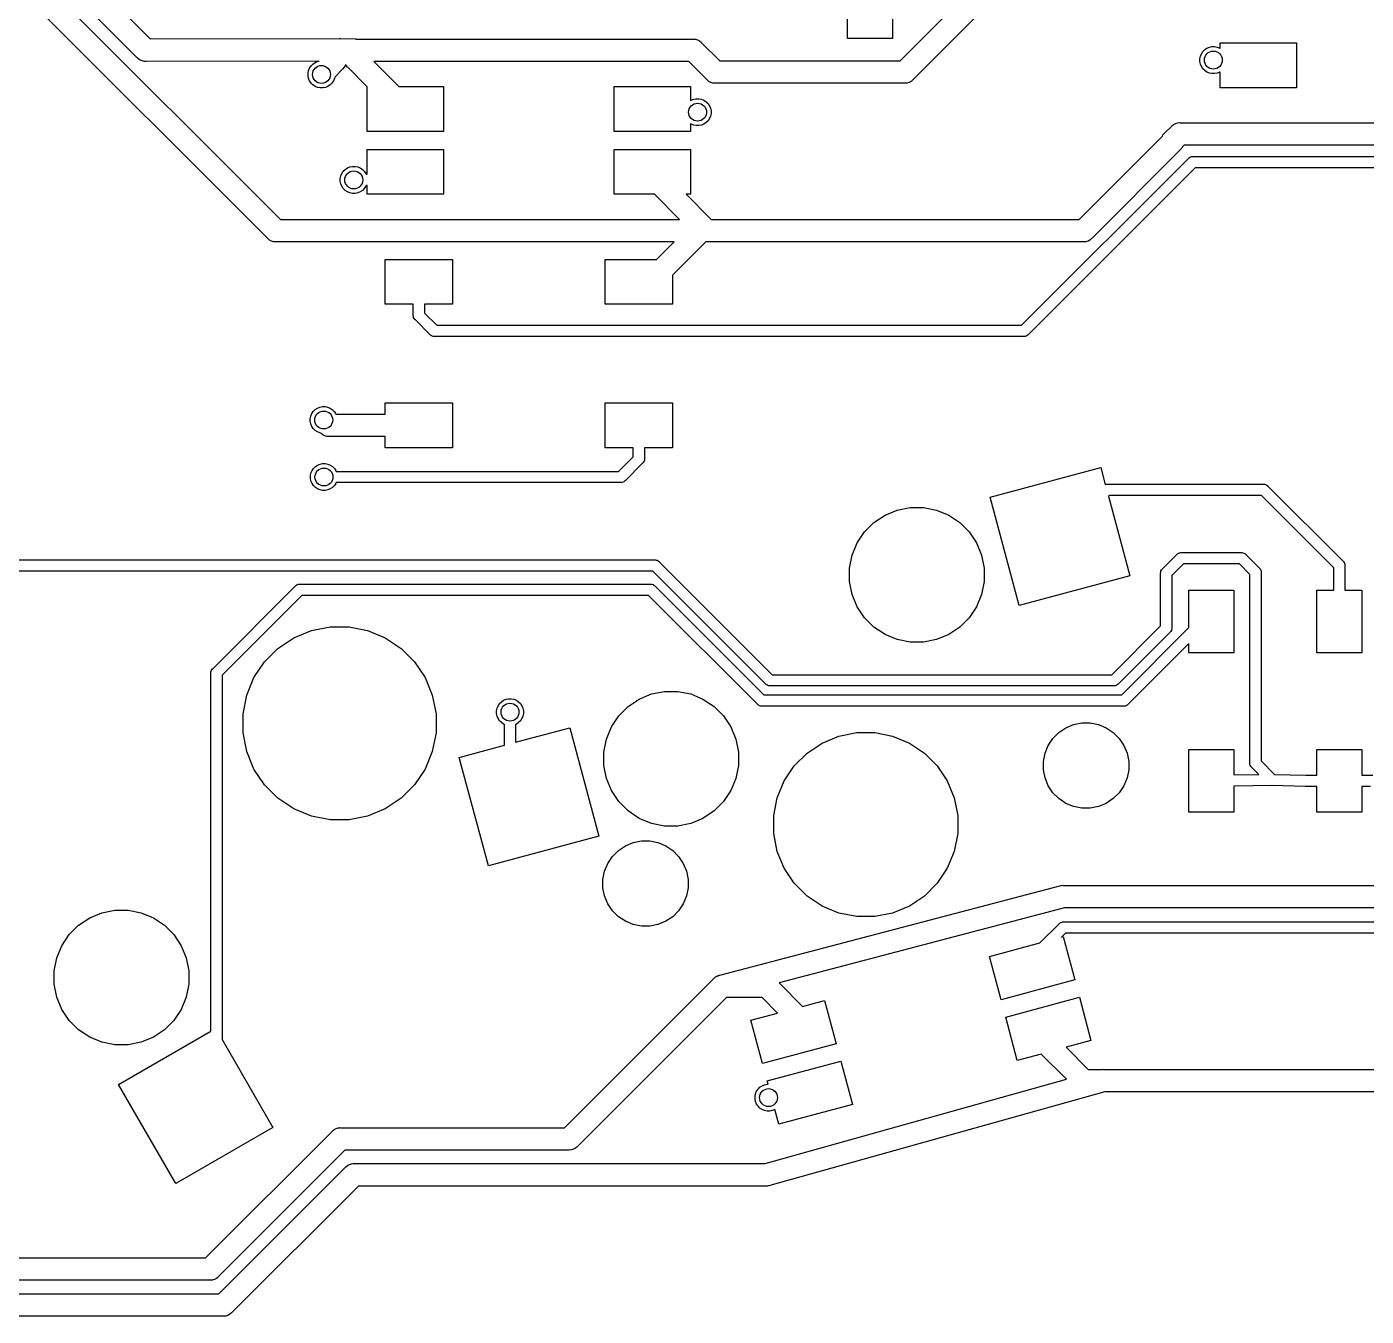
# Model space of a CAD drawing. Extents: x 0.5 to 11.2, y -4.1 to -0.9.
# Drawn here: x 6.71 to 7.884, y -4.03 to -2.899 of the extents above; entities that cross this region are included whole.
import ezdxf

# ---------------------------------------------------------------- set-up
doc = ezdxf.new("R2010")
doc.units = 0
doc.header["$MEASUREMENT"] = 0
doc.layers.add('BLACK', color=7, linetype='CONTINUOUS')

msp = doc.modelspace()

# ---------------------------------------------------------------- linework, layer by layer
at = {"layer": 'BLACK', "linetype": 'CONTINUOUS'}
for p, q in [((6.7122, -2.8037), (6.81775, -2.90924)), ((7.47555, -2.92835), (7.58492, -2.81897)), ((6.80639, -2.92572), (6.70083, -2.82016)), ((6.69913, -2.83472), (6.93193, -3.06752)), ((7.5963, -2.83543), (7.48693, -2.94481)), ((6.92055, -3.08398), (6.68775, -2.85118)), ((7.42943, -2.90866), (7.42943, -2.85354)), ((7.4688, -2.88602), (7.4688, -2.90866)), ((6.81775, -2.90924), (6.98366, -2.90886)), ((6.98366, -2.90886), (6.98415, -2.90881)), ((6.98415, -2.90881), (6.98478, -2.90887)), ((6.98478, -2.90887), (6.99759, -2.90924)), ((6.99759, -2.90924), (6.99793, -2.9092)), ((6.99793, -2.9092), (6.99842, -2.90925)), ((6.99842, -2.90925), (7.29371, -2.90925)), ((7.29371, -2.90925), (7.29419, -2.9092)), ((7.29419, -2.9092), (7.29468, -2.90925)), ((7.29468, -2.90925), (7.29612, -2.90939)), ((7.29612, -2.90939), (7.29798, -2.90996)), ((7.29798, -2.90996), (7.29969, -2.91087)), ((7.29969, -2.91087), (7.30119, -2.9121)), ((7.30119, -2.9121), (7.30149, -2.91248)), ((7.30149, -2.91248), (7.31736, -2.92835)), ((7.4688, -2.90866), (7.42943, -2.90866)), ((7.7562, -2.9175), (7.7562, -2.9126)), ((7.7562, -2.9126), (7.82313, -2.9126)), ((7.82313, -2.9126), (7.82313, -2.95197)), ((7.73848, -2.92659), (7.73894, -2.92431)), ((7.73894, -2.92431), (7.73983, -2.92216)), ((7.73983, -2.92216), (7.74112, -2.92023)), ((7.74112, -2.92023), (7.74277, -2.91858)), ((7.74277, -2.91858), (7.7447, -2.91729)), ((7.7447, -2.91729), (7.74685, -2.9164)), ((7.74685, -2.9164), (7.74913, -2.91594)), ((7.74913, -2.91594), (7.75146, -2.91594)), ((7.75146, -2.91594), (7.75374, -2.9164)), ((7.75374, -2.9164), (7.75589, -2.91729)), ((7.75589, -2.91729), (7.7562, -2.9175)), ((6.8067, -2.9261), (6.80639, -2.92572)), ((6.80744, -2.92671), (6.8067, -2.9261)), ((6.80819, -2.92732), (6.80744, -2.92671)), ((6.8082, -2.92732), (6.80819, -2.92732)), ((6.80821, -2.92733), (6.8082, -2.92732)), ((6.80905, -2.92778), (6.80821, -2.92733)), ((6.8099, -2.92823), (6.80905, -2.92778)), ((6.80991, -2.92823), (6.8099, -2.92823)), ((6.80992, -2.92824), (6.80991, -2.92823)), ((6.81083, -2.92851), (6.80992, -2.92824)), ((6.81175, -2.92879), (6.81083, -2.92851)), ((6.81176, -2.9288), (6.81175, -2.92879)), ((6.81177, -2.9288), (6.81176, -2.9288)), ((6.81272, -2.92889), (6.81177, -2.9288)), ((6.81368, -2.92898), (6.81272, -2.92889)), ((6.81418, -2.92894), (6.81368, -2.92898)), ((6.96586, -2.92859), (6.81418, -2.92894)), ((6.9562, -2.93919), (6.95665, -2.93691)), ((6.95665, -2.93691), (6.95754, -2.93476)), ((6.95754, -2.93476), (6.95884, -2.93283)), ((6.95884, -2.93283), (6.96048, -2.93118)), ((6.96048, -2.93118), (6.96242, -2.92989)), ((6.96242, -2.92989), (6.96457, -2.929)), ((6.96457, -2.929), (6.96567, -2.92878)), ((6.96567, -2.92878), (6.96586, -2.92859)), ((6.98644, -2.93585), (6.97959, -2.9427)), ((6.98682, -2.93554), (6.98644, -2.93585)), ((6.98805, -2.93404), (6.98682, -2.93554)), ((6.98896, -2.93233), (6.98805, -2.93404)), ((6.98921, -2.93152), (6.98896, -2.93233)), ((6.98941, -2.93191), (6.98921, -2.93152)), ((6.98971, -2.93246), (6.98941, -2.93191)), ((6.99094, -2.93396), (6.98971, -2.93246)), ((6.99131, -2.93427), (6.99094, -2.93396)), ((7.00817, -2.95112), (6.99131, -2.93427)), ((7.29012, -2.92894), (7.01382, -2.92894)), ((7.01382, -2.92894), (7.03587, -2.95098)), ((7.30599, -2.94481), (7.29012, -2.92894)), ((7.31736, -2.92835), (7.47555, -2.92835)), ((7.73848, -2.92892), (7.73848, -2.92659)), ((7.73894, -2.9312), (7.73848, -2.92892)), ((7.73983, -2.93335), (7.73894, -2.9312)), ((7.74112, -2.93528), (7.73983, -2.93335)), ((7.74277, -2.93693), (7.74112, -2.93528)), ((7.7447, -2.93822), (7.74277, -2.93693)), ((6.9562, -2.94152), (6.9562, -2.93919)), ((6.95665, -2.9438), (6.9562, -2.94152)), ((6.95754, -2.94595), (6.95665, -2.9438)), ((6.95884, -2.94788), (6.95754, -2.94595)), ((6.96048, -2.94953), (6.95884, -2.94788)), ((6.97719, -2.94788), (6.97554, -2.94953)), ((6.97848, -2.94595), (6.97719, -2.94788)), ((6.97937, -2.9438), (6.97848, -2.94595)), ((6.97959, -2.9427), (6.97937, -2.9438)), ((7.30629, -2.94518), (7.30599, -2.94481)), ((7.30779, -2.94641), (7.30629, -2.94518)), ((7.3095, -2.94733), (7.30779, -2.94641)), ((7.31136, -2.94789), (7.3095, -2.94733)), ((7.31329, -2.94808), (7.31136, -2.94789)), ((7.31377, -2.94803), (7.31329, -2.94808)), ((7.47914, -2.94803), (7.31377, -2.94803)), ((7.47963, -2.94808), (7.47914, -2.94803)), ((7.48156, -2.94789), (7.47963, -2.94808)), ((7.48232, -2.94766), (7.48156, -2.94789)), ((7.48341, -2.94733), (7.48232, -2.94766)), ((7.48512, -2.94641), (7.48341, -2.94733)), ((7.48662, -2.94518), (7.48512, -2.94641)), ((7.48693, -2.94481), (7.48662, -2.94518)), ((7.74685, -2.93911), (7.7447, -2.93822)), ((7.74913, -2.93957), (7.74685, -2.93911)), ((7.75146, -2.93957), (7.74913, -2.93957)), ((7.75374, -2.93911), (7.75146, -2.93957)), ((7.75589, -2.93822), (7.75374, -2.93911)), ((7.7562, -2.93801), (7.75589, -2.93822)), ((7.7562, -2.95197), (7.7562, -2.93801)), ((6.96242, -2.95082), (6.96048, -2.94953)), ((6.96457, -2.95171), (6.96242, -2.95082)), ((6.96685, -2.95217), (6.96457, -2.95171)), ((6.96918, -2.95217), (6.96685, -2.95217)), ((6.97146, -2.95171), (6.96918, -2.95217)), ((6.97361, -2.95082), (6.97146, -2.95171)), ((6.97554, -2.94953), (6.97361, -2.95082)), ((7.00817, -2.99035), (7.00817, -2.95112)), ((7.03587, -2.95098), (7.0751, -2.95098)), ((7.0751, -2.95098), (7.0751, -2.99035)), ((7.2247, -2.99035), (7.2247, -2.95098)), ((7.2247, -2.95098), (7.29163, -2.95098)), ((7.29163, -2.95098), (7.29163, -2.96343)), ((7.82313, -2.95197), (7.7562, -2.95197)), ((7.29163, -2.96343), (7.29234, -2.96296)), ((7.29234, -2.96296), (7.29449, -2.96207)), ((7.29449, -2.96207), (7.29677, -2.96161)), ((7.29677, -2.96161), (7.2991, -2.96161)), ((7.2991, -2.96161), (7.30138, -2.96207)), ((7.30138, -2.96207), (7.30353, -2.96296)), ((7.30353, -2.96296), (7.30546, -2.96425)), ((7.30546, -2.96425), (7.30711, -2.9659)), ((7.30711, -2.9659), (7.3084, -2.96783)), ((7.3084, -2.96783), (7.30929, -2.96998)), ((7.30929, -2.96998), (7.30974, -2.97226)), ((7.30974, -2.97226), (7.30974, -2.97459)), ((7.29234, -2.98389), (7.29163, -2.98342)), ((7.29163, -2.98342), (7.29163, -2.99035)), ((7.29449, -2.98478), (7.29234, -2.98389)), ((7.30353, -2.98389), (7.30138, -2.98478)), ((7.30546, -2.9826), (7.30353, -2.98389)), ((7.30711, -2.98095), (7.30546, -2.9826)), ((7.3084, -2.97902), (7.30711, -2.98095)), ((7.30929, -2.97687), (7.3084, -2.97902)), ((7.30974, -2.97459), (7.30929, -2.97687)), ((7.71527, -2.9843), (7.71698, -2.98338)), ((7.71698, -2.98338), (7.71739, -2.98326)), ((7.71739, -2.98326), (7.71884, -2.98282)), ((7.71884, -2.98282), (7.72077, -2.98263)), ((7.72077, -2.98263), (7.72125, -2.98268)), ((7.72125, -2.98268), (8.0409, -2.98268)), ((7.0751, -2.99035), (7.00817, -2.99035)), ((7.29163, -2.99035), (7.2247, -2.99035)), ((7.29677, -2.98524), (7.29449, -2.98478)), ((7.2991, -2.98524), (7.29677, -2.98524)), ((7.30138, -2.98478), (7.2991, -2.98524)), ((7.63251, -3.06752), (7.70559, -2.99444)), ((7.70559, -2.99444), (7.70612, -2.99345)), ((7.70612, -2.99345), (7.70735, -2.99195)), ((7.70735, -2.99195), (7.70773, -2.99164)), ((7.70773, -2.99164), (7.71347, -2.9859)), ((7.71347, -2.9859), (7.71377, -2.98553)), ((7.71377, -2.98553), (7.71527, -2.9843)), ((7.00817, -3.02795), (7.00817, -3.0061)), ((7.00817, -3.0061), (7.0751, -3.0061)), ((7.0751, -3.0061), (7.0751, -3.04547)), ((7.2247, -3.04547), (7.2247, -3.0061)), ((7.2247, -3.0061), (7.29163, -3.0061)), ((7.29163, -3.0061), (7.29163, -3.04547)), ((7.72096, -3.00691), (7.64389, -3.08398)), ((7.72134, -3.0066), (7.72096, -3.00691)), ((7.72257, -3.0051), (7.72134, -3.0066)), ((7.7231, -3.00411), (7.72257, -3.0051)), ((7.72484, -3.00236), (7.7231, -3.00411)), ((8.07225, -3.00236), (7.72484, -3.00236)), ((7.58212, -3.16043), (7.72853, -3.01401)), ((7.72853, -3.01401), (7.72869, -3.01383)), ((7.72869, -3.01383), (7.72901, -3.01357)), ((7.72901, -3.01357), (7.72944, -3.01321)), ((7.72944, -3.01321), (7.73029, -3.01275)), ((7.73029, -3.01275), (7.73122, -3.01247)), ((7.73122, -3.01247), (7.73194, -3.0124)), ((7.73194, -3.0124), (7.73219, -3.01238)), ((7.73194, -3.0124), (7.73194, -3.0124)), ((7.73219, -3.01238), (7.73243, -3.0124)), ((7.73243, -3.0124), (8.37092, -3.0124)), ((6.98455, -3.03171), (6.985, -3.02943)), ((6.985, -3.02943), (6.98589, -3.02728)), ((6.98589, -3.02728), (6.98718, -3.02534)), ((6.98718, -3.02534), (6.98883, -3.0237)), ((6.98883, -3.0237), (6.99076, -3.02241)), ((6.99076, -3.02241), (6.99291, -3.02152)), ((6.99291, -3.02152), (6.99519, -3.02106)), ((6.99519, -3.02106), (6.99752, -3.02106)), ((6.99752, -3.02106), (6.9998, -3.02152)), ((6.9998, -3.02152), (7.00195, -3.02241)), ((7.00195, -3.02241), (7.00389, -3.0237)), ((7.00389, -3.0237), (7.00553, -3.02534)), ((7.00553, -3.02534), (7.00683, -3.02728)), ((7.00683, -3.02728), (7.0071, -3.02795)), ((7.0071, -3.02795), (7.00817, -3.02795)), ((7.73422, -3.02224), (7.5878, -3.16866)), ((8.36912, -3.02224), (7.73422, -3.02224)), ((6.98455, -3.03404), (6.98455, -3.03171)), ((6.985, -3.03632), (6.98455, -3.03404)), ((6.98589, -3.03847), (6.985, -3.03632)), ((6.98718, -3.0404), (6.98589, -3.03847)), ((6.98883, -3.04205), (6.98718, -3.0404)), ((6.99076, -3.04334), (6.98883, -3.04205)), ((7.00389, -3.04205), (7.00195, -3.04334)), ((7.00553, -3.0404), (7.00389, -3.04205)), ((7.00683, -3.03847), (7.00553, -3.0404)), ((7.0071, -3.0378), (7.00683, -3.03847)), ((7.00817, -3.0378), (7.0071, -3.0378)), ((7.00817, -3.04547), (7.00817, -3.0378)), ((6.99291, -3.04423), (6.99076, -3.04334)), ((6.99519, -3.04469), (6.99291, -3.04423)), ((6.99752, -3.04469), (6.99519, -3.04469)), ((6.9998, -3.04423), (6.99752, -3.04469)), ((7.00195, -3.04334), (6.9998, -3.04423)), ((7.0751, -3.04547), (7.00817, -3.04547)), ((7.26, -3.04547), (7.2247, -3.04547)), ((7.28205, -3.06752), (7.26, -3.04547)), ((7.29163, -3.04547), (7.28784, -3.04547)), ((7.28784, -3.04547), (7.30988, -3.06752)), ((6.93193, -3.06752), (7.28205, -3.06752)), ((7.30988, -3.06752), (7.63251, -3.06752)), ((6.92086, -3.08436), (6.92055, -3.08398)), ((6.92236, -3.08559), (6.92086, -3.08436)), ((6.92407, -3.0865), (6.92236, -3.08559)), ((6.92593, -3.08706), (6.92407, -3.0865)), ((6.92737, -3.08721), (6.92593, -3.08706)), ((6.92785, -3.08725), (6.92737, -3.08721)), ((6.92737, -3.08721), (6.92737, -3.08721)), ((6.92834, -3.08721), (6.92785, -3.08725)), ((7.27732, -3.08721), (6.92834, -3.08721)), ((7.26197, -3.10256), (7.27732, -3.08721)), ((7.30516, -3.08721), (7.27589, -3.11648)), ((7.6361, -3.08721), (7.30516, -3.08721)), ((7.63659, -3.08725), (7.6361, -3.08721)), ((7.63852, -3.08706), (7.63659, -3.08725)), ((7.64037, -3.0865), (7.63852, -3.08706)), ((7.63852, -3.08706), (7.63852, -3.08706)), ((7.64208, -3.08559), (7.64037, -3.0865)), ((7.64358, -3.08436), (7.64208, -3.08559)), ((7.64389, -3.08398), (7.64358, -3.08436)), ((7.02392, -3.14193), (7.02392, -3.10256)), ((7.02392, -3.10256), (7.08297, -3.10256)), ((7.08297, -3.10256), (7.08297, -3.14193)), ((7.21683, -3.14193), (7.21683, -3.10256)), ((7.21683, -3.10256), (7.26197, -3.10256)), ((7.27589, -3.11648), (7.27589, -3.14193)), ((7.04852, -3.14193), (7.02392, -3.14193)), ((7.04852, -3.15153), (7.04852, -3.14193)), ((7.08297, -3.14193), (7.05837, -3.14193)), ((7.05837, -3.14193), (7.05837, -3.14973)), ((7.27589, -3.14193), (7.21683, -3.14193)), ((7.0485, -3.15177), (7.04852, -3.15153)), ((7.04852, -3.15201), (7.0485, -3.15177)), ((7.04859, -3.15274), (7.04852, -3.15201)), ((7.04852, -3.15201), (7.04852, -3.15201)), ((7.04888, -3.15366), (7.04859, -3.15274)), ((7.04933, -3.15452), (7.04888, -3.15366)), ((7.04995, -3.15527), (7.04933, -3.15452)), ((7.05014, -3.15542), (7.04995, -3.15527)), ((7.06338, -3.16866), (7.05014, -3.15542)), ((7.05837, -3.14973), (7.06907, -3.16043)), ((7.06353, -3.16885), (7.06338, -3.16866)), ((7.06372, -3.169), (7.06353, -3.16885)), ((7.06428, -3.16947), (7.06372, -3.169)), ((7.06484, -3.16977), (7.06428, -3.16947)), ((7.06514, -3.16992), (7.06484, -3.16977)), ((7.06606, -3.1702), (7.06514, -3.16992)), ((7.06679, -3.17028), (7.06606, -3.1702)), ((7.06703, -3.1703), (7.06679, -3.17028)), ((7.06679, -3.17028), (7.06679, -3.17028)), ((7.06727, -3.17028), (7.06703, -3.1703)), ((7.58391, -3.17028), (7.06727, -3.17028)), ((7.06907, -3.16043), (7.58212, -3.16043)), ((7.58415, -3.1703), (7.58391, -3.17028)), ((7.58439, -3.17028), (7.58415, -3.1703)), ((7.5844, -3.17028), (7.58439, -3.17028)), ((7.58512, -3.1702), (7.5844, -3.17028)), ((7.58605, -3.16992), (7.58512, -3.1702)), ((7.5869, -3.16947), (7.58605, -3.16992)), ((7.58765, -3.16885), (7.5869, -3.16947)), ((7.5878, -3.16866), (7.58765, -3.16885)), ((7.02392, -3.23839), (7.02392, -3.22854)), ((7.02392, -3.22854), (7.08297, -3.22854)), ((7.08297, -3.22854), (7.08297, -3.26791)), ((7.21683, -3.26791), (7.21683, -3.22854)), ((7.21683, -3.22854), (7.27589, -3.22854)), ((7.27589, -3.22854), (7.27589, -3.26791)), ((6.95817, -3.24234), (6.95862, -3.24006)), ((6.95817, -3.24467), (6.95817, -3.24234)), ((6.95862, -3.24006), (6.95951, -3.23791)), ((6.95951, -3.23791), (6.96081, -3.23597)), ((6.96081, -3.23597), (6.96245, -3.23433)), ((6.96245, -3.23433), (6.96439, -3.23304)), ((6.96439, -3.23304), (6.96654, -3.23215)), ((6.96654, -3.23215), (6.96882, -3.23169)), ((6.96882, -3.23169), (6.97114, -3.23169)), ((6.97114, -3.23169), (6.97343, -3.23215)), ((6.97343, -3.23215), (6.97557, -3.23304)), ((6.97557, -3.23304), (6.97751, -3.23433)), ((6.97751, -3.23433), (6.97915, -3.23597)), ((6.97915, -3.23597), (6.98045, -3.23791)), ((6.98045, -3.23791), (6.98064, -3.23839)), ((6.98064, -3.23839), (7.02392, -3.23839)), ((6.95862, -3.24695), (6.95817, -3.24467)), ((6.95951, -3.2491), (6.95862, -3.24695)), ((6.96081, -3.25103), (6.95951, -3.2491)), ((6.96245, -3.25268), (6.96081, -3.25103)), ((6.96439, -3.25397), (6.96245, -3.25268)), ((6.96654, -3.25486), (6.96439, -3.25397)), ((6.96759, -3.25507), (6.96654, -3.25486)), ((6.96771, -3.25522), (6.96759, -3.25507)), ((6.96921, -3.25645), (6.96771, -3.25522)), ((6.97092, -3.25737), (6.96921, -3.25645)), ((6.97278, -3.25793), (6.97092, -3.25737)), ((6.9747, -3.25812), (6.97278, -3.25793)), ((6.97519, -3.25807), (6.9747, -3.25812)), ((7.02392, -3.25807), (6.97519, -3.25807)), ((7.02392, -3.26791), (7.02392, -3.25807)), ((7.08297, -3.26791), (7.02392, -3.26791)), ((7.24144, -3.26791), (7.21683, -3.26791)), ((7.22857, -3.28858), (7.24144, -3.27572)), ((7.24144, -3.27572), (7.24144, -3.26791)), ((7.27589, -3.26791), (7.25128, -3.26791)), ((7.25128, -3.26791), (7.25128, -3.27751)), ((7.25128, -3.27751), (7.2513, -3.27776)), ((7.2513, -3.27776), (7.25128, -3.278)), ((6.95882, -3.29006), (6.95971, -3.28791)), ((6.95971, -3.28791), (6.961, -3.28597)), ((6.961, -3.28597), (6.96265, -3.28433)), ((6.96265, -3.28433), (6.96458, -3.28304)), ((6.96458, -3.28304), (6.96673, -3.28215)), ((6.96673, -3.28215), (6.96901, -3.28169)), ((6.96901, -3.28169), (6.97134, -3.28169)), ((6.97134, -3.28169), (6.97362, -3.28215)), ((6.97362, -3.28215), (6.97577, -3.28304)), ((6.97577, -3.28304), (6.97771, -3.28433)), ((6.97771, -3.28433), (6.97935, -3.28597)), ((6.97935, -3.28597), (6.98064, -3.28791)), ((6.98064, -3.28791), (6.98092, -3.28858)), ((6.98092, -3.28858), (7.22857, -3.28858)), ((7.24967, -3.28141), (7.23426, -3.29681)), ((7.24985, -3.28125), (7.24967, -3.28141)), ((7.25001, -3.28107), (7.24985, -3.28125)), ((7.25047, -3.2805), (7.25001, -3.28107)), ((7.25001, -3.28107), (7.25001, -3.28107)), ((7.25093, -3.27965), (7.25047, -3.2805)), ((7.25047, -3.2805), (7.25047, -3.2805)), ((7.25121, -3.27872), (7.25093, -3.27965)), ((7.25128, -3.278), (7.25121, -3.27872)), ((7.25128, -3.278), (7.25128, -3.278)), ((7.55463, -3.31117), (7.6516, -3.28518)), ((7.6516, -3.28518), (7.65556, -3.29997)), ((6.95837, -3.29234), (6.95882, -3.29006)), ((6.95837, -3.29467), (6.95837, -3.29234)), ((6.95882, -3.29695), (6.95837, -3.29467)), ((6.95971, -3.2991), (6.95882, -3.29695)), ((6.961, -3.30103), (6.95971, -3.2991)), ((6.96265, -3.30268), (6.961, -3.30103)), ((6.97935, -3.30103), (6.97771, -3.30268)), ((6.98064, -3.2991), (6.97935, -3.30103)), ((6.98092, -3.29843), (6.98064, -3.2991)), ((7.23037, -3.29843), (6.98092, -3.29843)), ((7.23061, -3.29845), (7.23037, -3.29843)), ((7.23085, -3.29843), (7.23061, -3.29845)), ((7.23157, -3.29835), (7.23085, -3.29843)), ((7.23085, -3.29843), (7.23085, -3.29843)), ((7.2325, -3.29807), (7.23157, -3.29835)), ((7.23336, -3.29762), (7.2325, -3.29807)), ((7.23411, -3.297), (7.23336, -3.29762)), ((7.23426, -3.29681), (7.23411, -3.297)), ((7.65556, -3.29997), (7.65587, -3.29988)), ((7.65587, -3.29988), (7.6566, -3.2998)), ((7.6566, -3.2998), (7.65684, -3.29978)), ((7.6566, -3.2998), (7.6566, -3.2998)), ((7.65684, -3.29978), (7.65708, -3.2998)), ((7.65708, -3.2998), (7.79423, -3.2998)), ((7.79423, -3.2998), (7.79447, -3.29978)), ((7.79447, -3.29978), (7.79471, -3.2998)), ((7.79471, -3.2998), (7.79471, -3.2998)), ((7.79471, -3.2998), (7.79543, -3.29988)), ((7.79543, -3.29988), (7.79636, -3.30016)), ((7.79636, -3.30016), (7.79722, -3.30061)), ((7.79722, -3.30061), (7.79797, -3.30123)), ((7.79797, -3.30123), (7.79812, -3.30142)), ((6.96458, -3.30397), (6.96265, -3.30268)), ((6.96673, -3.30486), (6.96458, -3.30397)), ((6.96901, -3.30531), (6.96673, -3.30486)), ((6.97134, -3.30531), (6.96901, -3.30531)), ((6.97362, -3.30486), (6.97134, -3.30531)), ((6.97577, -3.30397), (6.97362, -3.30486)), ((6.97771, -3.30268), (6.97577, -3.30397)), ((7.5801, -3.40624), (7.55463, -3.31117)), ((7.65888, -3.30965), (7.65831, -3.31021)), ((7.65831, -3.31021), (7.67708, -3.38026)), ((7.79243, -3.30965), (7.65888, -3.30965)), ((7.85589, -3.3731), (7.79243, -3.30965)), ((7.79812, -3.30142), (7.86412, -3.36741)), ((7.46231, -3.32702), (7.47306, -3.32257)), ((7.47306, -3.32257), (7.48447, -3.3203)), ((7.48447, -3.3203), (7.4961, -3.3203)), ((7.4961, -3.3203), (7.50751, -3.32257)), ((7.50751, -3.32257), (7.51825, -3.32702)), ((7.44441, -3.34171), (7.45264, -3.33349)), ((7.45264, -3.33349), (7.46231, -3.32702)), ((7.51825, -3.32702), (7.52793, -3.33349)), ((7.52793, -3.33349), (7.53615, -3.34171)), ((7.43795, -3.35139), (7.44441, -3.34171)), ((7.53615, -3.34171), (7.54262, -3.35139)), ((7.4335, -3.36213), (7.43795, -3.35139)), ((7.54262, -3.35139), (7.54707, -3.36213)), ((7.72038, -3.36012), (7.72106, -3.35991)), ((7.72106, -3.35991), (7.72179, -3.35984)), ((7.72179, -3.35984), (7.72203, -3.35982)), ((7.72179, -3.35984), (7.72179, -3.35984)), ((7.72203, -3.35982), (7.72227, -3.35984)), ((7.72227, -3.35984), (7.77494, -3.35984)), ((7.77494, -3.35984), (7.77518, -3.35982)), ((7.77518, -3.35982), (7.77542, -3.35984)), ((7.77542, -3.35984), (7.77542, -3.35984)), ((7.77542, -3.35984), (7.77614, -3.35991)), ((7.77614, -3.35991), (7.77707, -3.3602)), ((6.5899, -3.36626), (7.26041, -3.36626)), ((7.26041, -3.36626), (7.26065, -3.36624)), ((7.26065, -3.36624), (7.26089, -3.36626)), ((7.26089, -3.36626), (7.26089, -3.36626)), ((7.26089, -3.36626), (7.26162, -3.36633)), ((7.26162, -3.36633), (7.26254, -3.36661)), ((7.26254, -3.36661), (7.2634, -3.36707)), ((7.2634, -3.36707), (7.26415, -3.36769)), ((7.26415, -3.36769), (7.2643, -3.36787)), ((7.2643, -3.36787), (7.36336, -3.46693)), ((7.43123, -3.37354), (7.4335, -3.36213)), ((7.54707, -3.36213), (7.54934, -3.37354)), ((7.70565, -3.37418), (7.71838, -3.36145)), ((7.72407, -3.36969), (7.71388, -3.37987)), ((7.71838, -3.36145), (7.71853, -3.36127)), ((7.71853, -3.36127), (7.71872, -3.36111)), ((7.71872, -3.36111), (7.71928, -3.36065)), ((7.71872, -3.36111), (7.71872, -3.36111)), ((7.71928, -3.36065), (7.72014, -3.3602)), ((7.72014, -3.3602), (7.72038, -3.36012)), ((7.77314, -3.36969), (7.72407, -3.36969)), ((7.78238, -3.37893), (7.77314, -3.36969)), ((7.77707, -3.3602), (7.77792, -3.36065)), ((7.77792, -3.36065), (7.77867, -3.36127)), ((7.77867, -3.36127), (7.77883, -3.36145)), ((7.77883, -3.36145), (7.79061, -3.37324)), ((7.86412, -3.36741), (7.8643, -3.36757)), ((7.8643, -3.36757), (7.86446, -3.36775)), ((7.86446, -3.36775), (7.86492, -3.36832)), ((7.86492, -3.36832), (7.86498, -3.36844)), ((7.86498, -3.36844), (7.86538, -3.36917)), ((7.86538, -3.36917), (7.86566, -3.3701)), ((7.86566, -3.3701), (7.86573, -3.37082)), ((7.86573, -3.37082), (7.86573, -3.37082)), ((7.86573, -3.37082), (7.86575, -3.37106)), ((7.86575, -3.37106), (7.86573, -3.3713)), ((7.86573, -3.3713), (7.86573, -3.39272)), ((7.25861, -3.3761), (6.5899, -3.3761)), ((7.35767, -3.47516), (7.25861, -3.3761)), ((7.43123, -3.38517), (7.43123, -3.37354)), ((7.54934, -3.37354), (7.54934, -3.38517)), ((7.67708, -3.38026), (7.5801, -3.40624)), ((7.70401, -3.37783), (7.70411, -3.37687)), ((7.70404, -3.37808), (7.70401, -3.37783)), ((7.70404, -3.42414), (7.70404, -3.37808)), ((7.70411, -3.37687), (7.70439, -3.37594)), ((7.70439, -3.37594), (7.70485, -3.37509)), ((7.70485, -3.37509), (7.70531, -3.37453)), ((7.70531, -3.37453), (7.70546, -3.37434)), ((7.70531, -3.37453), (7.70531, -3.37453)), ((7.70546, -3.37434), (7.70565, -3.37418)), ((7.71388, -3.37987), (7.71388, -3.42594)), ((7.78238, -3.54444), (7.78238, -3.37893)), ((7.79061, -3.37324), (7.7908, -3.37339)), ((7.7908, -3.37339), (7.79095, -3.37358)), ((7.79095, -3.37358), (7.79141, -3.37414)), ((7.79141, -3.37414), (7.79167, -3.37463)), ((7.79167, -3.37463), (7.79187, -3.375)), ((7.79187, -3.375), (7.79215, -3.37592)), ((7.79215, -3.37592), (7.79222, -3.37665)), ((7.79222, -3.37665), (7.79222, -3.37665)), ((7.79222, -3.37665), (7.79225, -3.37689)), ((7.79225, -3.37689), (7.79222, -3.37713)), ((7.79222, -3.37713), (7.79222, -3.54265)), ((7.85589, -3.39272), (7.85589, -3.3731)), ((6.87258, -3.4617), (6.94507, -3.38921)), ((6.94507, -3.38921), (6.94522, -3.38902)), ((6.94522, -3.38902), (6.94541, -3.38887)), ((6.94541, -3.38887), (6.94597, -3.38841)), ((6.94541, -3.38887), (6.94541, -3.38887)), ((6.94597, -3.38841), (6.94683, -3.38795)), ((6.94683, -3.38795), (6.94709, -3.38787)), ((6.94709, -3.38787), (6.94776, -3.38767)), ((6.94776, -3.38767), (6.94848, -3.3876)), ((6.94848, -3.3876), (6.94872, -3.38757)), ((6.94848, -3.3876), (6.94848, -3.3876)), ((6.94872, -3.38757), (6.94896, -3.3876)), ((6.94896, -3.3876), (7.25669, -3.3876)), ((7.25669, -3.3876), (7.25693, -3.38757)), ((7.25693, -3.38757), (7.25717, -3.3876)), ((7.25717, -3.3876), (7.25717, -3.3876)), ((7.25717, -3.3876), (7.2579, -3.38767)), ((7.2579, -3.38767), (7.25883, -3.38795)), ((7.25883, -3.38795), (7.25968, -3.38841)), ((7.25968, -3.38841), (7.26043, -3.38902)), ((7.26043, -3.38902), (7.26058, -3.38921)), ((7.26058, -3.38921), (7.35602, -3.48465)), ((7.4335, -3.39658), (7.43123, -3.38517)), ((7.54934, -3.38517), (7.54707, -3.39658)), ((7.72892, -3.42564), (7.72892, -3.39272)), ((7.72892, -3.39272), (7.76829, -3.39272)), ((7.76829, -3.39272), (7.76829, -3.44783)), ((7.84112, -3.44783), (7.84112, -3.39272)), ((7.84112, -3.39272), (7.85589, -3.39272)), ((7.86573, -3.39272), (7.88049, -3.39272)), ((7.88049, -3.39272), (7.88049, -3.44783)), ((6.95076, -3.39744), (6.88081, -3.46739)), ((7.25489, -3.39744), (6.95076, -3.39744)), ((7.35033, -3.49288), (7.25489, -3.39744)), ((7.43795, -3.40733), (7.4335, -3.39658)), ((7.54707, -3.39658), (7.54262, -3.40733)), ((7.44441, -3.417), (7.43795, -3.40733)), ((7.45264, -3.42523), (7.44441, -3.417)), ((7.53615, -3.417), (7.52793, -3.42523)), ((7.54262, -3.40733), (7.53615, -3.417)), ((6.94374, -3.43463), (6.95915, -3.42825)), ((6.95915, -3.42825), (6.9755, -3.425)), ((6.9755, -3.425), (6.99218, -3.425)), ((6.99218, -3.425), (7.00853, -3.42825)), ((7.00853, -3.42825), (7.02393, -3.43463)), ((7.46231, -3.43169), (7.45264, -3.42523)), ((7.52793, -3.42523), (7.51825, -3.43169)), ((7.66125, -3.46693), (7.70404, -3.42414)), ((7.71227, -3.42983), (7.66694, -3.47516)), ((7.66991, -3.48465), (7.72892, -3.42564)), ((7.71245, -3.42968), (7.71227, -3.42983)), ((7.71286, -3.42918), (7.71245, -3.42968)), ((7.71307, -3.42893), (7.71286, -3.42918)), ((7.71353, -3.42807), (7.71307, -3.42893)), ((7.71363, -3.42772), (7.71353, -3.42807)), ((7.71381, -3.42715), (7.71363, -3.42772)), ((7.71388, -3.42642), (7.71381, -3.42715)), ((7.71388, -3.42594), (7.7139, -3.42618)), ((7.7139, -3.42618), (7.71388, -3.42642)), ((7.71388, -3.42642), (7.71388, -3.42642)), ((6.92988, -3.4439), (6.94374, -3.43463)), ((7.02393, -3.43463), (7.0378, -3.4439)), ((7.47306, -3.43614), (7.46231, -3.43169)), ((7.48447, -3.43841), (7.47306, -3.43614)), ((7.4961, -3.43841), (7.48447, -3.43841)), ((7.50751, -3.43614), (7.4961, -3.43841)), ((7.51825, -3.43169), (7.50751, -3.43614)), ((7.72892, -3.43956), (7.6756, -3.49288)), ((7.72892, -3.44783), (7.72892, -3.43956)), ((6.91809, -3.45569), (6.92988, -3.4439)), ((7.0378, -3.4439), (7.04959, -3.45569)), ((7.76829, -3.44783), (7.72892, -3.44783)), ((7.88049, -3.44783), (7.84112, -3.44783)), ((6.87094, -3.46535), (6.87096, -3.46511)), ((6.87096, -3.4656), (6.87094, -3.46535)), ((6.87096, -3.46511), (6.87104, -3.46439)), ((6.87096, -3.46511), (6.87096, -3.46511)), ((6.87096, -3.77961), (6.87096, -3.4656)), ((6.87104, -3.46439), (6.87132, -3.46346)), ((6.87132, -3.46346), (6.87177, -3.46261)), ((6.87177, -3.46261), (6.87239, -3.46186)), ((6.87239, -3.46186), (6.87258, -3.4617)), ((6.90883, -3.46955), (6.91809, -3.45569)), ((7.04959, -3.45569), (7.05885, -3.46955)), ((6.88081, -3.46739), (6.88081, -3.78689)), ((6.90245, -3.48496), (6.90883, -3.46955)), ((7.05885, -3.46955), (7.06523, -3.48496)), ((7.35782, -3.47535), (7.35767, -3.47516)), ((7.35801, -3.4755), (7.35782, -3.47535)), ((7.35857, -3.47596), (7.35801, -3.4755)), ((7.35943, -3.47642), (7.35857, -3.47596)), ((7.36035, -3.4767), (7.35943, -3.47642)), ((7.36108, -3.47677), (7.36035, -3.4767)), ((7.36132, -3.4768), (7.36108, -3.47677)), ((7.36108, -3.47677), (7.36108, -3.47677)), ((7.36156, -3.47677), (7.36132, -3.4768)), ((7.66305, -3.47677), (7.36156, -3.47677)), ((7.36336, -3.46693), (7.66125, -3.46693)), ((7.66329, -3.4768), (7.66305, -3.47677)), ((7.66353, -3.47677), (7.66329, -3.4768)), ((7.66425, -3.4767), (7.66353, -3.47677)), ((7.66353, -3.47677), (7.66353, -3.47677)), ((7.66518, -3.47642), (7.66425, -3.4767)), ((7.66603, -3.47596), (7.66518, -3.47642)), ((7.66678, -3.47535), (7.66603, -3.47596)), ((7.66694, -3.47516), (7.66678, -3.47535)), ((6.89919, -3.50131), (6.90245, -3.48496)), ((7.06523, -3.48496), (7.06848, -3.50131)), ((7.12777, -3.48934), (7.12992, -3.48845)), ((7.12992, -3.48845), (7.1322, -3.48799)), ((7.1322, -3.48799), (7.13453, -3.48799)), ((7.13453, -3.48799), (7.13681, -3.48845)), ((7.13681, -3.48845), (7.13896, -3.48934)), ((7.23704, -3.49478), (7.24671, -3.48832)), ((7.24671, -3.48832), (7.25746, -3.48387)), ((7.25746, -3.48387), (7.26887, -3.4816)), ((7.26887, -3.4816), (7.2805, -3.4816)), ((7.2805, -3.4816), (7.29191, -3.48387)), ((7.29191, -3.48387), (7.30266, -3.48832)), ((7.30266, -3.48832), (7.31233, -3.49478)), ((7.35602, -3.48465), (7.66991, -3.48465)), ((7.12156, -3.49864), (7.12201, -3.49636)), ((7.12156, -3.50097), (7.12156, -3.49864)), ((7.12201, -3.50325), (7.12156, -3.50097)), ((7.12201, -3.49636), (7.1229, -3.49421)), ((7.1229, -3.49421), (7.12419, -3.49227)), ((7.12419, -3.49227), (7.12584, -3.49063)), ((7.12584, -3.49063), (7.12777, -3.48934)), ((7.13896, -3.48934), (7.1409, -3.49063)), ((7.1409, -3.49063), (7.14254, -3.49227)), ((7.14254, -3.49227), (7.14383, -3.49421)), ((7.14383, -3.49421), (7.14472, -3.49636)), ((7.14472, -3.49636), (7.14518, -3.49864)), ((7.14518, -3.50097), (7.14472, -3.50325)), ((7.14518, -3.49864), (7.14518, -3.50097)), ((7.22881, -3.50301), (7.23704, -3.49478)), ((7.31233, -3.49478), (7.32055, -3.50301)), ((7.35048, -3.49306), (7.35033, -3.49288)), ((7.35067, -3.49322), (7.35048, -3.49306)), ((7.35123, -3.49368), (7.35067, -3.49322)), ((7.3519, -3.49404), (7.35123, -3.49368)), ((7.35209, -3.49414), (7.3519, -3.49404)), ((7.35302, -3.49442), (7.35209, -3.49414)), ((7.35374, -3.49449), (7.35302, -3.49442)), ((7.35398, -3.49451), (7.35374, -3.49449)), ((7.35374, -3.49449), (7.35374, -3.49449)), ((7.35422, -3.49449), (7.35398, -3.49451)), ((7.67171, -3.49449), (7.35422, -3.49449)), ((7.67195, -3.49451), (7.67171, -3.49449)), ((7.67219, -3.49449), (7.67195, -3.49451)), ((7.67291, -3.49442), (7.67219, -3.49449)), ((7.67219, -3.49449), (7.67219, -3.49449)), ((7.67384, -3.49414), (7.67291, -3.49442)), ((7.6747, -3.49368), (7.67384, -3.49414)), ((7.67545, -3.49306), (7.6747, -3.49368)), ((7.6756, -3.49288), (7.67545, -3.49306)), ((6.89919, -3.51798), (6.89919, -3.50131)), ((7.06848, -3.50131), (7.06848, -3.51798)), ((7.1229, -3.5054), (7.12201, -3.50325)), ((7.12419, -3.50733), (7.1229, -3.5054)), ((7.12584, -3.50898), (7.12419, -3.50733)), ((7.12777, -3.51027), (7.12584, -3.50898)), ((7.12844, -3.51055), (7.12777, -3.51027)), ((7.12844, -3.52889), (7.12844, -3.51055)), ((7.13896, -3.51027), (7.13829, -3.51055)), ((7.13829, -3.51055), (7.13829, -3.52625)), ((7.1409, -3.50898), (7.13896, -3.51027)), ((7.14254, -3.50733), (7.1409, -3.50898)), ((7.14383, -3.5054), (7.14254, -3.50733)), ((7.14472, -3.50325), (7.14383, -3.5054)), ((7.2179, -3.52343), (7.22235, -3.51268)), ((7.22235, -3.51268), (7.22881, -3.50301)), ((7.32055, -3.50301), (7.32702, -3.51268)), ((7.32702, -3.51268), (7.33147, -3.52343)), ((7.62092, -3.51352), (7.62773, -3.5107)), ((7.62773, -3.5107), (7.63495, -3.50926)), ((7.63495, -3.50926), (7.64232, -3.50926)), ((7.64232, -3.50926), (7.64955, -3.5107)), ((7.64955, -3.5107), (7.65635, -3.51352)), ((6.90245, -3.53434), (6.89919, -3.51798)), ((7.06848, -3.51798), (7.06523, -3.53434)), ((7.13829, -3.52625), (7.18589, -3.5135)), ((7.18589, -3.5135), (7.21136, -3.60857)), ((7.21563, -3.53484), (7.2179, -3.52343)), ((7.33147, -3.52343), (7.33374, -3.53484)), ((7.40722, -3.5269), (7.42191, -3.52082)), ((7.42191, -3.52082), (7.4375, -3.51772)), ((7.4375, -3.51772), (7.4534, -3.51772)), ((7.4534, -3.51772), (7.46899, -3.52082)), ((7.46899, -3.52082), (7.48368, -3.5269)), ((7.60549, -3.52895), (7.60959, -3.52282)), ((7.60959, -3.52282), (7.6148, -3.51761)), ((7.6148, -3.51761), (7.62092, -3.51352)), ((7.65635, -3.51352), (7.66248, -3.51761)), ((7.66248, -3.51761), (7.66769, -3.52282)), ((7.66769, -3.52282), (7.67178, -3.52895)), ((6.90883, -3.54974), (6.90245, -3.53434)), ((7.06523, -3.53434), (7.05885, -3.54974)), ((7.08891, -3.53948), (7.12844, -3.52889)), ((7.21563, -3.54647), (7.21563, -3.53484)), ((7.33374, -3.53484), (7.33374, -3.54647)), ((7.38276, -3.54698), (7.394, -3.53573)), ((7.394, -3.53573), (7.40722, -3.5269)), ((7.48368, -3.5269), (7.4969, -3.53573)), ((7.4969, -3.53573), (7.50814, -3.54698)), ((7.60124, -3.54298), (7.60267, -3.53575)), ((7.60267, -3.53575), (7.60549, -3.52895)), ((7.67178, -3.52895), (7.6746, -3.53575)), ((7.6746, -3.53575), (7.67604, -3.54298)), ((7.72892, -3.5876), (7.72892, -3.53248)), ((7.72892, -3.53248), (7.76829, -3.53248)), ((7.76829, -3.53248), (7.76829, -3.55483)), ((7.84112, -3.55512), (7.84112, -3.53248)), ((7.84112, -3.53248), (7.88049, -3.53248)), ((7.88049, -3.53248), (7.88049, -3.55512)), ((7.11439, -3.63455), (7.08891, -3.53948)), ((7.2179, -3.55788), (7.21563, -3.54647)), ((7.33374, -3.54647), (7.33147, -3.55788)), ((7.37393, -3.5602), (7.38276, -3.54698)), ((7.50814, -3.54698), (7.51698, -3.5602)), ((7.60124, -3.55035), (7.60124, -3.54298)), ((7.67604, -3.54298), (7.67604, -3.55035)), ((7.78236, -3.54469), (7.78238, -3.54444)), ((7.78245, -3.54565), (7.78236, -3.54469)), ((7.78273, -3.54658), (7.78245, -3.54565)), ((7.78319, -3.54743), (7.78273, -3.54658)), ((7.78339, -3.54767), (7.78319, -3.54743)), ((7.78381, -3.54818), (7.78339, -3.54767)), ((7.79222, -3.54265), (7.80396, -3.55438)), ((6.91809, -3.5636), (6.90883, -3.54974)), ((7.05885, -3.54974), (7.04959, -3.5636)), ((7.22235, -3.56863), (7.2179, -3.55788)), ((7.33147, -3.55788), (7.32702, -3.56863)), ((7.60267, -3.55757), (7.60124, -3.55035)), ((7.60549, -3.56438), (7.60267, -3.55757)), ((7.6746, -3.55757), (7.67178, -3.56438)), ((7.67604, -3.55035), (7.6746, -3.55757)), ((7.76829, -3.55483), (7.79016, -3.5545)), ((7.78399, -3.54834), (7.78381, -3.54818)), ((7.79016, -3.5545), (7.78399, -3.54834)), ((7.80396, -3.55438), (7.83135, -3.55512)), ((7.83135, -3.55512), (7.84112, -3.55512)), ((7.88049, -3.55512), (7.89009, -3.55512)), ((6.92988, -3.57539), (6.91809, -3.5636)), ((7.04959, -3.5636), (7.0378, -3.57539)), ((7.22881, -3.5783), (7.22235, -3.56863)), ((7.32702, -3.56863), (7.32055, -3.5783)), ((7.36785, -3.57488), (7.37393, -3.5602)), ((7.51698, -3.5602), (7.52306, -3.57488)), ((7.60959, -3.5705), (7.60549, -3.56438)), ((7.6148, -3.57571), (7.60959, -3.5705)), ((7.66769, -3.5705), (7.66248, -3.57571)), ((7.67178, -3.56438), (7.66769, -3.5705)), ((7.80166, -3.56418), (7.76829, -3.56467)), ((7.76829, -3.56467), (7.76829, -3.5876)), ((7.80187, -3.5642), (7.80166, -3.56418)), ((7.80205, -3.56418), (7.80187, -3.5642)), ((7.83097, -3.56495), (7.80205, -3.56418)), ((7.83104, -3.56496), (7.83097, -3.56495)), ((7.83121, -3.56496), (7.83104, -3.56496)), ((7.83139, -3.56497), (7.83121, -3.56496)), ((7.83145, -3.56496), (7.83139, -3.56497)), ((7.84112, -3.56496), (7.83145, -3.56496)), ((7.84112, -3.5876), (7.84112, -3.56496)), ((7.8883, -3.56496), (7.88049, -3.56496)), ((7.88049, -3.56496), (7.88049, -3.5876)), ((6.94374, -3.58466), (6.92988, -3.57539)), ((7.0378, -3.57539), (7.02393, -3.58466)), ((7.23704, -3.58653), (7.22881, -3.5783)), ((7.32055, -3.5783), (7.31233, -3.58653)), ((7.36474, -3.59048), (7.36785, -3.57488)), ((7.52306, -3.57488), (7.52616, -3.59048)), ((7.62092, -3.57981), (7.6148, -3.57571)), ((7.62773, -3.58263), (7.62092, -3.57981)), ((7.63495, -3.58406), (7.62773, -3.58263)), ((7.64955, -3.58263), (7.64232, -3.58406)), ((7.65635, -3.57981), (7.64955, -3.58263)), ((7.66248, -3.57571), (7.65635, -3.57981)), ((6.95915, -3.59104), (6.94374, -3.58466)), ((6.9755, -3.59429), (6.95915, -3.59104)), ((6.99218, -3.59429), (6.9755, -3.59429)), ((7.00853, -3.59104), (6.99218, -3.59429)), ((7.02393, -3.58466), (7.00853, -3.59104)), ((7.24671, -3.59299), (7.23704, -3.58653)), ((7.25746, -3.59744), (7.24671, -3.59299)), ((7.30266, -3.59299), (7.29191, -3.59744)), ((7.31233, -3.58653), (7.30266, -3.59299)), ((7.36474, -3.60637), (7.36474, -3.59048)), ((7.52616, -3.59048), (7.52616, -3.60637)), ((7.64232, -3.58406), (7.63495, -3.58406)), ((7.76829, -3.5876), (7.72892, -3.5876)), ((7.88049, -3.5876), (7.84112, -3.5876)), ((7.26887, -3.59971), (7.25746, -3.59744)), ((7.2805, -3.59971), (7.26887, -3.59971)), ((7.29191, -3.59744), (7.2805, -3.59971)), ((7.36785, -3.62197), (7.36474, -3.60637)), ((7.52616, -3.60637), (7.52306, -3.62197)), ((7.21136, -3.60857), (7.11439, -3.63455)), ((7.22843, -3.62114), (7.23455, -3.61704)), ((7.23455, -3.61704), (7.24136, -3.61422)), ((7.24136, -3.61422), (7.24858, -3.61279)), ((7.24858, -3.61279), (7.25595, -3.61279)), ((7.25595, -3.61279), (7.26318, -3.61422)), ((7.26318, -3.61422), (7.26998, -3.61704)), ((7.26998, -3.61704), (7.27611, -3.62114)), ((7.21912, -3.63247), (7.22322, -3.62635)), ((7.22322, -3.62635), (7.22843, -3.62114)), ((7.27611, -3.62114), (7.28132, -3.62635)), ((7.28132, -3.62635), (7.28541, -3.63247)), ((7.37393, -3.63666), (7.36785, -3.62197)), ((7.52306, -3.62197), (7.51698, -3.63666)), ((7.21487, -3.64651), (7.2163, -3.63928)), ((7.2163, -3.63928), (7.21912, -3.63247)), ((7.28541, -3.63247), (7.28823, -3.63928)), ((7.28823, -3.63928), (7.28967, -3.64651)), ((7.38276, -3.64987), (7.37393, -3.63666)), ((7.51698, -3.63666), (7.50814, -3.64987)), ((7.21487, -3.65387), (7.21487, -3.64651)), ((7.28967, -3.64651), (7.28967, -3.65387)), ((7.31745, -3.73064), (7.61572, -3.65214)), ((7.394, -3.66112), (7.38276, -3.64987)), ((7.50814, -3.64987), (7.4969, -3.66112)), ((7.61572, -3.65214), (7.61648, -3.65191)), ((7.61648, -3.65191), (7.61714, -3.65185)), ((7.61714, -3.65185), (7.6178, -3.65174)), ((7.6178, -3.65174), (7.61859, -3.65177)), ((7.61859, -3.65177), (8.10645, -3.65177)), ((7.2163, -3.6611), (7.21487, -3.65387)), ((7.21912, -3.66791), (7.2163, -3.6611)), ((7.28823, -3.6611), (7.28541, -3.66791)), ((7.28967, -3.65387), (7.28823, -3.6611)), ((7.40722, -3.66995), (7.394, -3.66112)), ((7.4969, -3.66112), (7.48368, -3.66995)), ((6.7647, -3.68033), (6.77545, -3.67588)), ((6.77545, -3.67588), (6.78686, -3.67361)), ((6.78686, -3.67361), (6.79849, -3.67361)), ((6.79849, -3.67361), (6.8099, -3.67588)), ((6.8099, -3.67588), (6.82065, -3.68033)), ((7.22322, -3.67403), (7.21912, -3.66791)), ((7.22843, -3.67924), (7.22322, -3.67403)), ((7.28132, -3.67403), (7.27611, -3.67924)), ((7.28541, -3.66791), (7.28132, -3.67403)), ((7.61968, -3.67146), (7.36944, -3.73731)), ((7.42191, -3.67603), (7.40722, -3.66995)), ((7.4375, -3.67913), (7.42191, -3.67603)), ((7.46899, -3.67603), (7.4534, -3.67913)), ((7.48368, -3.66995), (7.46899, -3.67603)), ((8.11005, -3.67146), (7.61968, -3.67146)), ((6.7468, -3.69502), (6.75503, -3.68679)), ((6.75503, -3.68679), (6.7647, -3.68033)), ((6.82065, -3.68033), (6.83032, -3.68679)), ((6.83032, -3.68679), (6.83854, -3.69502)), ((7.23455, -3.68333), (7.22843, -3.67924)), ((7.24136, -3.68615), (7.23455, -3.68333)), ((7.24858, -3.68759), (7.24136, -3.68615)), ((7.25595, -3.68759), (7.24858, -3.68759)), ((7.26318, -3.68615), (7.25595, -3.68759)), ((7.26998, -3.68333), (7.26318, -3.68615)), ((7.27611, -3.67924), (7.26998, -3.68333)), ((7.4534, -3.67913), (7.4375, -3.67913)), ((7.59822, -3.70218), (7.61494, -3.68547)), ((7.61494, -3.68547), (7.61509, -3.68528)), ((7.61509, -3.68528), (7.61528, -3.68513)), ((7.61528, -3.68513), (7.61584, -3.68467)), ((7.61528, -3.68513), (7.61528, -3.68513)), ((7.61584, -3.68467), (7.6167, -3.68421)), ((7.6167, -3.68421), (7.61762, -3.68393)), ((7.61762, -3.68393), (7.61835, -3.68386)), ((7.61835, -3.68386), (7.61859, -3.68383)), ((7.61835, -3.68386), (7.61835, -3.68386)), ((7.61859, -3.68383), (7.61883, -3.68386)), ((7.61883, -3.68386), (8.15911, -3.68386)), ((6.74034, -3.70469), (6.7468, -3.69502)), ((6.83854, -3.69502), (6.84501, -3.70469)), ((7.62063, -3.6937), (7.61724, -3.69709)), ((7.61724, -3.69709), (7.61853, -3.69674)), ((7.61853, -3.69674), (7.62872, -3.73477)), ((8.13022, -3.6937), (7.62063, -3.6937)), ((6.73589, -3.71544), (6.74034, -3.70469)), ((6.84501, -3.70469), (6.84946, -3.71544)), ((7.55388, -3.71407), (7.59822, -3.70218)), ((6.73362, -3.72685), (6.73589, -3.71544)), ((6.84946, -3.71544), (6.85173, -3.72685)), ((7.56407, -3.75209), (7.55388, -3.71407)), ((6.73362, -3.73848), (6.73362, -3.72685)), ((6.85173, -3.72685), (6.85173, -3.73848)), ((7.18126, -3.86437), (7.31168, -3.73395)), ((7.31168, -3.73395), (7.31179, -3.7338)), ((7.31179, -3.7338), (7.31201, -3.73359)), ((7.31201, -3.73359), (7.3122, -3.73336)), ((7.3122, -3.73336), (7.31272, -3.73294)), ((7.31272, -3.73294), (7.31321, -3.73248)), ((7.31321, -3.73248), (7.31346, -3.73232)), ((7.31346, -3.73232), (7.3137, -3.73213)), ((7.3137, -3.73213), (7.31429, -3.73182)), ((7.31429, -3.73182), (7.31486, -3.73146)), ((7.31486, -3.73146), (7.31514, -3.73136)), ((7.31514, -3.73136), (7.31541, -3.73122)), ((7.31541, -3.73122), (7.31571, -3.73113)), ((7.31571, -3.73113), (7.31605, -3.73102)), ((7.31605, -3.73102), (7.31622, -3.73096)), ((7.31622, -3.73096), (7.31651, -3.73088)), ((7.31651, -3.73088), (7.31726, -3.73065)), ((7.31726, -3.73065), (7.31745, -3.73064)), ((7.62872, -3.73477), (7.56407, -3.75209)), ((6.73589, -3.74989), (6.73362, -3.73848)), ((6.85173, -3.73848), (6.84946, -3.74989)), ((7.36944, -3.73731), (7.39008, -3.75796)), ((6.74034, -3.76064), (6.73589, -3.74989)), ((6.84946, -3.74989), (6.84501, -3.76064)), ((7.32327, -3.7502), (7.19264, -3.88083)), ((7.35449, -3.7502), (7.32327, -3.7502)), ((7.36813, -3.76384), (7.35449, -3.7502)), ((7.39008, -3.75796), (7.40937, -3.75279)), ((7.40937, -3.75279), (7.41956, -3.79082)), ((7.56815, -3.76731), (7.63279, -3.74998)), ((7.63279, -3.74998), (7.64298, -3.78801)), ((6.7468, -3.77031), (6.74034, -3.76064)), ((6.75503, -3.77854), (6.7468, -3.77031)), ((6.83854, -3.77031), (6.83032, -3.77854)), ((6.84501, -3.76064), (6.83854, -3.77031)), ((7.34472, -3.77011), (7.36813, -3.76384)), ((7.35491, -3.80814), (7.34472, -3.77011)), ((7.57834, -3.80533), (7.56815, -3.76731)), ((6.7647, -3.785), (6.75503, -3.77854)), ((6.78996, -3.82638), (6.87096, -3.77961)), ((6.83032, -3.77854), (6.82065, -3.785)), ((6.77545, -3.78945), (6.7647, -3.785)), ((6.78686, -3.79172), (6.77545, -3.78945)), ((6.79849, -3.79172), (6.78686, -3.79172)), ((6.8099, -3.78945), (6.79849, -3.79172)), ((6.82065, -3.785), (6.8099, -3.78945)), ((6.88081, -3.78689), (6.92539, -3.86411)), ((7.41956, -3.79082), (7.35491, -3.80814)), ((7.64298, -3.78801), (7.62121, -3.79385)), ((7.62121, -3.79385), (7.64055, -3.81319)), ((7.35899, -3.82335), (7.42364, -3.80603)), ((7.42364, -3.80603), (7.43383, -3.84406)), ((7.59925, -3.79973), (7.57834, -3.80533)), ((7.62141, -3.82189), (7.59925, -3.79973)), ((7.64055, -3.81319), (7.65298, -3.81319)), ((7.65298, -3.81319), (7.65308, -3.81317)), ((7.65308, -3.81317), (7.65394, -3.81319)), ((7.65394, -3.81319), (8.29208, -3.81319)), ((6.84015, -3.91333), (6.78996, -3.82638)), ((7.35096, -3.83046), (7.35261, -3.82882)), ((7.35261, -3.82882), (7.35454, -3.82753)), ((7.35454, -3.82753), (7.35669, -3.82663)), ((7.35669, -3.82663), (7.35897, -3.82618)), ((7.35721, -3.89587), (7.62141, -3.82189)), ((7.35897, -3.82618), (7.35975, -3.82618)), ((7.35975, -3.82618), (7.35899, -3.82335)), ((7.34833, -3.83683), (7.34878, -3.83455)), ((7.34833, -3.83916), (7.34833, -3.83683)), ((7.34878, -3.84144), (7.34833, -3.83916)), ((7.34878, -3.83455), (7.34967, -3.8324)), ((7.34967, -3.84359), (7.34878, -3.84144)), ((7.34967, -3.8324), (7.35096, -3.83046)), ((7.65519, -3.83287), (7.36132, -3.91516)), ((8.29568, -3.83287), (7.65519, -3.83287)), ((7.35096, -3.84552), (7.34967, -3.84359)), ((7.35261, -3.84717), (7.35096, -3.84552)), ((7.35454, -3.84846), (7.35261, -3.84717)), ((7.35669, -3.84935), (7.35454, -3.84846)), ((7.35897, -3.8498), (7.35669, -3.84935)), ((7.3613, -3.8498), (7.35897, -3.8498)), ((7.36358, -3.84935), (7.3613, -3.8498)), ((7.36572, -3.84846), (7.36358, -3.84935)), ((7.36918, -3.86138), (7.36572, -3.84846)), ((7.43383, -3.84406), (7.36918, -3.86138)), ((6.92539, -3.86411), (6.84015, -3.91333)), ((6.97905, -3.86599), (6.98076, -3.86508)), ((6.98076, -3.86508), (6.98262, -3.86451)), ((6.98262, -3.86451), (6.98406, -3.86437)), ((6.98406, -3.86437), (6.98455, -3.86432)), ((6.98406, -3.86437), (6.98406, -3.86437)), ((6.98455, -3.86432), (6.98503, -3.86437)), ((6.98503, -3.86437), (7.18126, -3.86437)), ((6.8663, -3.97854), (6.97725, -3.86759)), ((6.97725, -3.86759), (6.97755, -3.86722)), ((6.97755, -3.86722), (6.97905, -3.86599)), ((6.98862, -3.88406), (6.87768, -3.995)), ((7.18485, -3.88406), (6.98862, -3.88406)), ((7.18533, -3.8841), (7.18485, -3.88406)), ((7.18726, -3.88391), (7.18533, -3.8841)), ((7.18912, -3.88335), (7.18726, -3.88391)), ((7.19083, -3.88244), (7.18912, -3.88335)), ((7.19233, -3.88121), (7.19083, -3.88244)), ((7.19264, -3.88083), (7.19233, -3.88121)), ((6.87811, -4.01004), (6.98906, -3.89909)), ((6.98906, -3.89909), (6.98936, -3.89872)), ((6.98936, -3.89872), (6.99086, -3.89749)), ((6.99086, -3.89749), (6.99257, -3.89657)), ((6.99257, -3.89657), (6.99443, -3.89601)), ((6.99443, -3.89601), (6.99587, -3.89587)), ((6.99587, -3.89587), (6.99588, -3.89587)), ((6.99588, -3.89587), (6.99636, -3.89582)), ((6.99636, -3.89582), (6.99684, -3.89587)), ((6.99684, -3.89587), (7.35721, -3.89587)), ((7.00044, -3.91555), (6.88949, -4.0265)), ((7.35846, -3.91555), (7.00044, -3.91555)), ((7.35932, -3.91557), (7.35846, -3.91555)), ((7.3599, -3.91547), (7.35932, -3.91557)), ((7.36049, -3.91541), (7.3599, -3.91547)), ((7.36132, -3.91516), (7.36049, -3.91541)), ((6.59258, -3.97854), (6.8663, -3.97854)), ((6.86989, -3.99823), (6.58708, -3.99823)), ((6.87037, -3.99828), (6.86989, -3.99823)), ((6.8723, -3.99809), (6.87037, -3.99828)), ((6.87275, -3.99795), (6.8723, -3.99809)), ((6.87416, -3.99752), (6.87275, -3.99795)), ((6.87587, -3.99661), (6.87416, -3.99752)), ((6.87737, -3.99538), (6.87587, -3.99661)), ((6.87768, -3.995), (6.87737, -3.99538)), ((6.42798, -4.01004), (6.87811, -4.01004)), ((6.8817, -4.02972), (6.42439, -4.02972)), ((6.88219, -4.02977), (6.8817, -4.02972)), ((6.88411, -4.02958), (6.88219, -4.02977)), ((6.88597, -4.02902), (6.88411, -4.02958)), ((6.88768, -4.02811), (6.88597, -4.02902)), ((6.88918, -4.02688), (6.88768, -4.02811)), ((6.88949, -4.0265), (6.88918, -4.02688))]:
    msp.add_line(p, q, dxfattribs=at)
at = {"layer": 'BLACK'}
for centre in [(7.7503, -2.92776), (6.96801, -2.94035), (7.29793, -2.97343), (6.99636, -3.03287), (6.96998, -3.2435), (6.97018, -3.2935), (7.13337, -3.4998), (7.36014, -3.83799)]:
    msp.add_circle(centre, 0.007874, dxfattribs=at)

doc.saveas('drawing.dxf')
